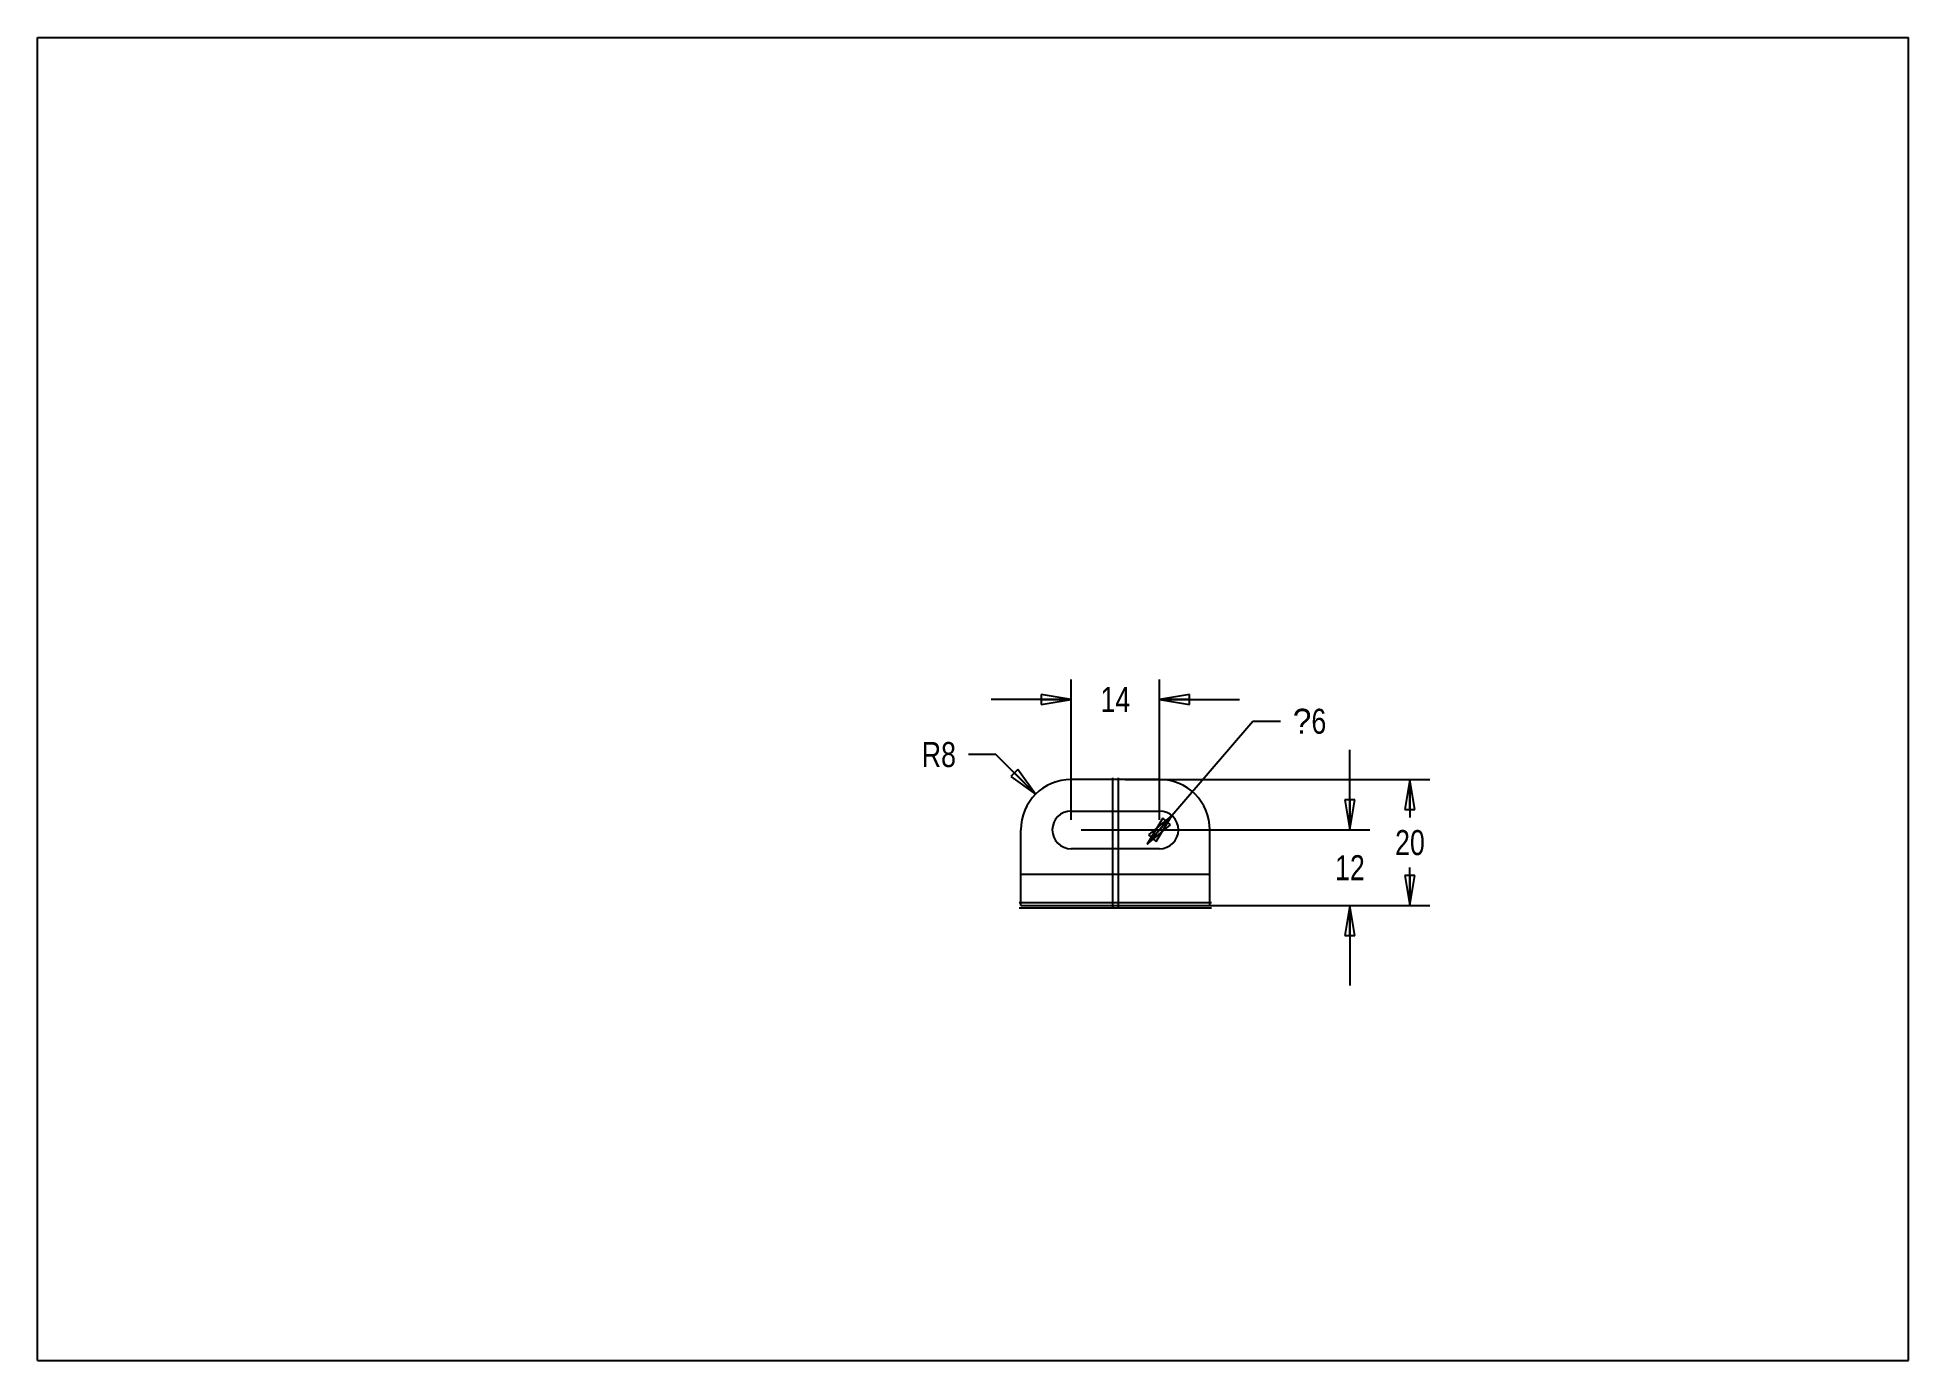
# Model space of a CAD drawing. Header units: inches. Extents: x 0 to 11.7, y 0 to 8.3.
import ezdxf

# ---------------------------------------------------------------- set-up
doc = ezdxf.new("R2010")
doc.units = ezdxf.units.IN
doc.header["$LTSCALE"] = 0.64311
doc.header["$MEASUREMENT"] = 0
doc.layers.get('0').update_dxf_attribs({"linetype": 'CONTINUOUS'})
doc.styles.get("Standard").update_dxf_attribs({"font": 'txt', "width": 0.8})
doc.styles.add('TEXTSTYLE_2', font='symbol_asme.ttf')
doc.dimstyles.new('DIMSTYLE_1', dxfattribs={"dimtxt": 0.15625, "dimasz": 0.1875, "dimexe": 0.125, "dimexo": 0.0625, "dimgap": 0.078125, "dimtad": 0, "dimtih": 1, "dimtoh": 1, "dimzin": 4, "dimdsep": 46, "dimtxsty": 'STANDARD', "dimblk": 'CLOSED', "dimblk1": 'CLOSED', "dimblk2": 'CLOSED', "dimcen": 0.09, "dimazin": 1, "dimtfac": 1, "dimtofl": 0, "dimtmove": 0, "dimatfit": 3, "dimldrblk": 'CLOSED', "dimfxl": 1, "dimtolj": 1, "dimtzin": 4, "dimarcsym": 0})
doc.dimstyles.new('DIMSTYLE_2', dxfattribs={"dimtxt": 0.15625, "dimasz": 0.1875, "dimexe": 0.125, "dimexo": 0.0625, "dimgap": 0.09, "dimtad": 0, "dimtih": 1, "dimtoh": 1, "dimzin": 4, "dimdsep": 46, "dimtxsty": 'STANDARD', "dimblk": 'CLOSED', "dimblk1": 'CLOSED', "dimblk2": 'CLOSED', "dimcen": 0.09, "dimazin": 1, "dimtfac": 1, "dimtofl": 0, "dimtmove": 0, "dimatfit": 3, "dimldrblk": 'CLOSED', "dimfxl": 1, "dimtolj": 1, "dimtzin": 4, "dimarcsym": 0})
doc.dimstyles.new('DIMSTYLE_3', dxfattribs={"dimtxt": 0.15625, "dimasz": 0.1875, "dimexe": 0.125, "dimexo": 0.0625, "dimgap": 0.09, "dimtad": 0, "dimtih": 1, "dimtoh": 1, "dimzin": 4, "dimdsep": 46, "dimtxsty": 'STANDARD', "dimblk": 'CLOSED', "dimblk1": 'CLOSED', "dimblk2": 'CLOSED', "dimcen": 0.09, "dimazin": 1, "dimtfac": 1, "dimtmove": 0, "dimatfit": 2, "dimldrblk": 'CLOSED', "dimfxl": 1, "dimtolj": 1, "dimtzin": 4, "dimarcsym": 0})

# ---------------------------------------------------------------- blocks, each defined once
blk = doc.blocks.new('_CLOSED')
at = {"color": 0, "linetype": 'BYBLOCK'}
for p, q in [((0, 0), (-1, 0.167)), ((-1, 0.167), (-1, -0.167)), ((-1, -0.167), (0, 0)), ((-1, 0), (0, 0))]:
    blk.add_line(p, q, dxfattribs=at)
blk = doc.blocks.new('*D0')
at = {"color": 2, "linetype": 'CONTINUOUS'}
for p, q in [((6.798, 3.631), (8.702, 3.631)), ((8.577, 3.631), (8.577, 3.393)), ((8.577, 2.844), (8.577, 3.081)), ((6.798, 2.844), (8.702, 2.844))]:
    blk.add_line(p, q, dxfattribs=at)
at = {"color": 2, "linetype": 'CONTINUOUS', "xscale": 0.1875, "yscale": 0.1875, "zscale": 0.1875}
for p, rotation in [((8.577, 3.631), 90), ((8.577, 2.844), 270)]:
    blk.add_blockref('_CLOSED', p, dxfattribs=dict(at, rotation=rotation))
at = {"color": 2, "linetype": 'CONTINUOUS', "insert": (8.577, 3.315), "char_height": 0.1562, "width": 0.25, "attachment_point": 2, "line_spacing_factor": 0.9}
blk.add_mtext('20', dxfattribs=at)
blk = doc.blocks.new('*D1')
at = {"color": 2, "linetype": 'CONTINUOUS'}
for p, q in [((5.99, 3.787), (5.818, 3.787)), ((6.238, 3.539), (5.99, 3.787))]:
    blk.add_line(p, q, dxfattribs=at)
at = {"color": 2, "linetype": 'CONTINUOUS', "xscale": 0.1875, "yscale": 0.1875, "zscale": 0.1875, "rotation": 315}
blk.add_blockref('_CLOSED', (6.238, 3.539), dxfattribs=at)
at = {"color": 2, "linetype": 'CONTINUOUS', "insert": (5.74, 3.865), "char_height": 0.1562, "width": 0.25, "attachment_point": 3, "line_spacing_factor": 0.9}
blk.add_mtext('R8', dxfattribs=at)
blk = doc.blocks.new('*D2')
at = {"color": 2, "linetype": 'CONTINUOUS'}
for p, q in [((6.46, 3.378), (6.46, 4.256)), ((7.012, 3.378), (7.012, 4.256)), ((6.46, 4.131), (5.96, 4.131)), ((7.012, 4.131), (7.512, 4.131))]:
    blk.add_line(p, q, dxfattribs=at)
at = {"color": 2, "linetype": 'CONTINUOUS', "xscale": 0.1875, "yscale": 0.1875, "zscale": 0.1875}
blk.add_blockref('_CLOSED', (6.46, 4.131), dxfattribs=at)
at = {"color": 2, "linetype": 'CONTINUOUS', "xscale": 0.1875, "yscale": 0.1875, "zscale": 0.1875, "rotation": 180}
blk.add_blockref('_CLOSED', (7.012, 4.131), dxfattribs=at)
at = {"color": 2, "linetype": 'CONTINUOUS', "insert": (6.736, 4.209), "char_height": 0.1562, "width": 0.25, "attachment_point": 2, "line_spacing_factor": 0.9}
blk.add_mtext('14', dxfattribs=at)
blk = doc.blocks.new('*D3')
at = {"color": 2, "linetype": 'CONTINUOUS'}
for p, q in [((7.012, 3.316), (7.595, 3.995)), ((7.595, 3.995), (7.767, 3.995)), ((7.089, 3.406), (7.012, 3.316)), ((6.935, 3.226), (7.012, 3.316))]:
    blk.add_line(p, q, dxfattribs=at)
at = {"color": 2, "linetype": 'CONTINUOUS', "xscale": 0.1875, "yscale": 0.1875, "zscale": 0.1875}
for p, rotation in [((7.089, 3.406), 49.320858581), ((6.935, 3.226), 229.320858581)]:
    blk.add_blockref('_CLOSED', p, dxfattribs=dict(at, rotation=rotation))
at = {"color": 2, "linetype": 'CONTINUOUS', "insert": (7.845, 4.073), "char_height": 0.15625, "width": 0.30929, "attachment_point": 1, "line_spacing_factor": 0.9, "style": 'TEXTSTYLE_2'}
blk.add_mtext('?\\ftxt;{\\W0.8;6}', dxfattribs=at)
blk = doc.blocks.new('*D4')
at = {"color": 2, "linetype": 'CONTINUOUS'}
for p, q in [((8.202, 3.316), (8.202, 3.816)), ((6.523, 3.316), (8.327, 3.316)), ((6.523, 2.844), (8.327, 2.844)), ((8.202, 2.844), (8.202, 2.344))]:
    blk.add_line(p, q, dxfattribs=at)
at = {"color": 2, "linetype": 'CONTINUOUS', "xscale": 0.1875, "yscale": 0.1875, "zscale": 0.1875}
for p, rotation in [((8.202, 3.316), 270), ((8.202, 2.844), 90)]:
    blk.add_blockref('_CLOSED', p, dxfattribs=dict(at, rotation=rotation))
at = {"color": 2, "linetype": 'CONTINUOUS', "insert": (8.202, 3.158), "char_height": 0.1562, "width": 0.25, "attachment_point": 2, "line_spacing_factor": 0.9}
blk.add_mtext('12', dxfattribs=at)

msp = doc.modelspace()

# ---------------------------------------------------------------- linework, layer by layer
at = {"color": 7, "linetype": 'CONTINUOUS'}
for p, q in [((0, 0), (0, 8.268)), ((0, 8.268), (11.693, 8.268)), ((11.693, 0), (11.693, 8.268)), ((7.012, 3.631), (6.46, 3.631)), ((6.718, 3.642), (6.718, 2.833)), ((6.46, 3.434), (7.012, 3.434)), ((6.145, 2.844), (6.145, 3.316)), ((7.327, 2.844), (7.327, 3.316)), ((7.012, 3.198), (6.46, 3.198)), ((6.145, 3.04), (7.327, 3.04)), ((7.337, 2.861), (6.135, 2.861)), ((6.145, 2.844), (7.327, 2.844)), ((0, 0), (11.693, 0))]:
    msp.add_line(p, q, dxfattribs=at)
at = {"color": 9, "linetype": 'CONTINUOUS'}
for p, q in [((6.754, 3.642), (6.754, 2.833)), ((7.337, 2.826), (6.135, 2.826))]:
    msp.add_line(p, q, dxfattribs=at)
at = {"color": 7, "linetype": 'CONTINUOUS'}
for centre, radius, start, end in [((6.46, 3.316), 0.315, 90, 180), ((7.012, 3.316), 0.315, 0, 90), ((6.46, 3.316), 0.118, 90, 270), ((7.012, 3.316), 0.118, 270, 90)]:
    msp.add_arc(centre, radius, start, end, dxfattribs=at)

# ---------------------------------------------------------------- dimensions: what is measured, and where the dimension line sits
at = {"color": 2, "linetype": 'CONTINUOUS'}
for base, p1, p2, angle, picture, middle in [((6.46, 4.131), (7.012, 3.316), (6.46, 3.316), 180, '*D2', (6.756, 4.131)), ((8.202, 3.316), (6.46, 2.844), (6.46, 3.316), 90, '*D4', (8.217, 3.08)), ((8.577, 3.631), (6.736, 2.844), (6.736, 3.631), 90, '*D0', (8.577, 3.237))]:
    dim = msp.add_linear_dim(base=base, p1=p1, p2=p2, angle=angle, dimstyle='DIMSTYLE_1', dxfattribs=at)
    dim.commit()
    dim.dimension.update_dxf_attribs({"geometry": picture, "text_midpoint": middle, "dimtype": 160})
dim = msp.add_diameter_dim_2p(p1=(7.089, 3.406), p2=(6.935, 3.226), text='{\\fSymbol_ASME;\\W1.0;?}<>', dimstyle='DIMSTYLE_3', override={"dimpost": '<>'}, dxfattribs=at)
dim.commit()
dim.dimension.update_dxf_attribs({"geometry": '*D3', "text_midpoint": (8, 3.995), "dimtype": 163})
dim = msp.add_radius_dim(center=(6.46, 3.316), mpoint=(6.238, 3.539), text='R<>', dimstyle='DIMSTYLE_2', override={"dimpost": '<>'}, dxfattribs=at)
dim.commit()
dim.dimension.update_dxf_attribs({"geometry": '*D1', "text_midpoint": (5.615, 3.787), "dimtype": 164})

doc.saveas('drawing.dxf')
